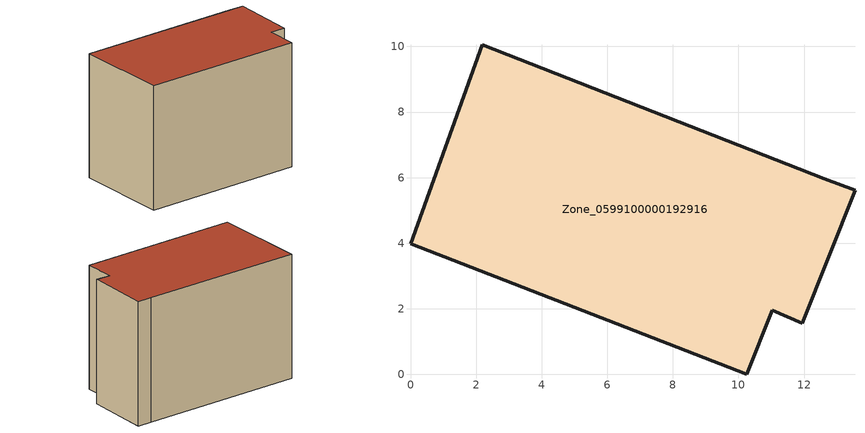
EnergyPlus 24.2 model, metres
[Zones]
Zone_0599100000192916
 floor ground (C_G): 12.61,5.96 13.55,5.61 11.94,1.56 11.02,1.95 10.25,0 0,3.98 2.19,10.06 z0
 wall outside (C_F): 2.19,10.06 0,3.98 10.25,0 11.02,1.95 11.94,1.56 13.55,5.61 12.61,5.96 2.19,10.06 z0:8.59
 roof outside (C_R): 12.61,5.96 2.19,10.06 0,3.98 10.25,0 11.02,1.95 11.94,1.56 13.55,5.61 z8.59
[BUILDING]
Pand.0599100000192916: North Axis=0; Terrain=City; Loads Convergence Tolerance Value=0.04; Temperature Convergence Tolerance Value=0.4; Solar Distribution=FullExterior; Maximum Number of Warmup Days=25; Minimum Number of Warmup Days=1
[Site:Location]
Rotterdam.The.Hague.AP_ZH_NLD Design_Conditions: Latitude=51.96; Longitude=4.45; Time Zone=1; Elevation=-4.5
[SITE:GROUNDTEMPERATURE:BUILDINGSURFACE]
18, 18, 18, 18, 18, 18, 18, 18, 18, 18, 18, 18
[MATERIAL] Thermal Absorptance=0.9; Solar Absorptance=0.7; Visible Absorptance=0.7
Name | Roughness | Thickness | Conductivity | Density | Specific Heat
G.TC.1946 | MediumSmooth | 0.15 | 1 | 540 | 1210
F.TC.1946 | Rough | 0.3 | 0.857143 | 1920 | 840
R.TC.1946 | MediumRough | 0.2 | 0.909091 | 1500 | 1000
[CONSTRUCTION]
C_G: G.TC.1946
C_F: F.TC.1946
C_R: R.TC.1946
[ZONE]
Zone_0599100000192916: Type=1; Multiplier=1; Ceiling Height=Autocalculate; Volume=Autocalculate; Floor Area=autocalculate; Part of Total Floor Area=Yes
[ZONEINFILTRATION:DESIGNFLOWRATE]
Infil_Zone_0599100000192916: Zone or ZoneList or Space or SpaceList=Zone_0599100000192916; Schedule=AlwaysOn; Design Flow Rate Calculation Method=Flow/Area; Flow Rate per Floor Area=0.003; Constant Term Coefficient=1; Temperature Term Coefficient=0; Velocity Term Coefficient=0; Velocity Squared Term Coefficient=0
[HVACTEMPLATE:ZONE:IDEALLOADSAIRSYSTEM]
Zone_0599100000192916: Maximum Heating Supply Air Temperature=50; Minimum Cooling Supply Air Temperature=13; Maximum Heating Supply Air Humidity Ratio=0.0156; Minimum Cooling Supply Air Humidity Ratio=0.0077; Heating Limit=NoLimit; Cooling Limit=NoLimit; Dehumidification Control Type=ConstantSensibleHeatRatio; Cooling Sensible Heat Ratio=0.7; Dehumidification Setpoint=60; Humidification Control Type=None; Humidification Setpoint=30; Outdoor Air Method=None; Outdoor Air Flow Rate per Person=0.00944; Outdoor Air Flow Rate per Zone Floor Area=0; Outdoor Air Flow Rate per Zone=0; Demand Controlled Ventilation Type=None; Outdoor Air Economizer Type=NoEconomizer; Heat Recovery Type=None; Sensible Heat Recovery Effectiveness=0.7; Latent Heat Recovery Effectiveness=0.65
[ZONECONTROL:THERMOSTAT]
ThermostatControl_Zone_0599100000192916: Zone or ZoneList=Zone_0599100000192916; Control Type Schedule=DualSetpointControlType; Control 1=Thermostat_Zone_0599100000192916; Temperature Difference Between Cutout And Setpoint=0
[THERMOSTATSETPOINT:DUALSETPOINT]
Thermostat_Zone_0599100000192916: Heating Setpoint Temperature Schedule=HeatingSetpoint_Zone_0599100000192916; Cooling Setpoint Temperature Schedule=CoolingSetpoint_Zone_0599100000192916
[SCHEDULE:COMPACT]
HeatingSetpoint_Zone_0599100000192916: Through: 12/31, For: AllDays, Until: 24:00, 21
CoolingSetpoint_Zone_0599100000192916: Through: 12/31, For: AllDays, Until: 24:00, 24
DualSetpointControlType: Through: 12/31, For: AllDays, Until: 24:00, 4
AlwaysOn: Through: 12/31, For: AllDays, Until: 24:00, 1
